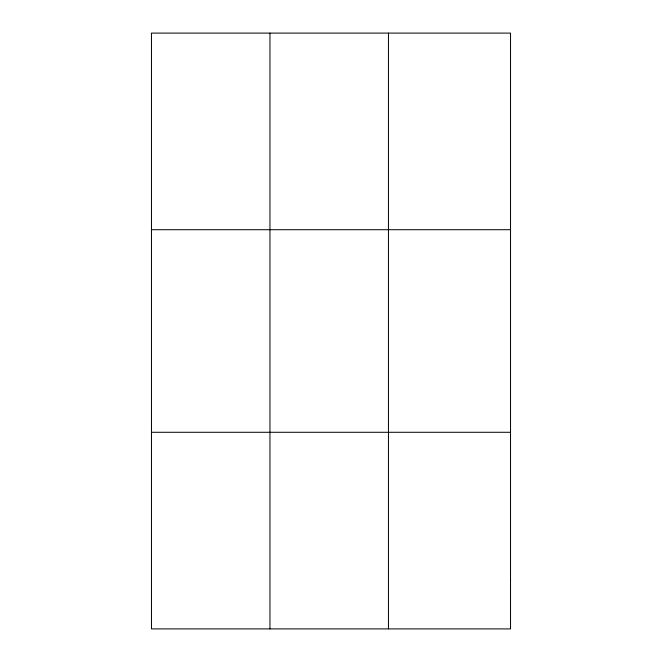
<?xml version="1.0" encoding="UTF-8"?>
<svg xmlns="http://www.w3.org/2000/svg" width="662" height="662" viewBox="0 0 662 662"><rect width="100%" height="100%" fill="white"/><g stroke="black" fill="none" stroke-linecap="round" stroke-linejoin="round"><path stroke-width="0.99" d="M269.955 33.1L269.955 628.9M388.453 33.1L388.453 628.9M151.466 229.714L510.534 229.714M151.466 432.286L510.534 432.286M510.534 579.747L510.534 628.9L151.466 628.9L151.466 33.1L510.534 33.1L510.534 579.747"/></g></svg>
